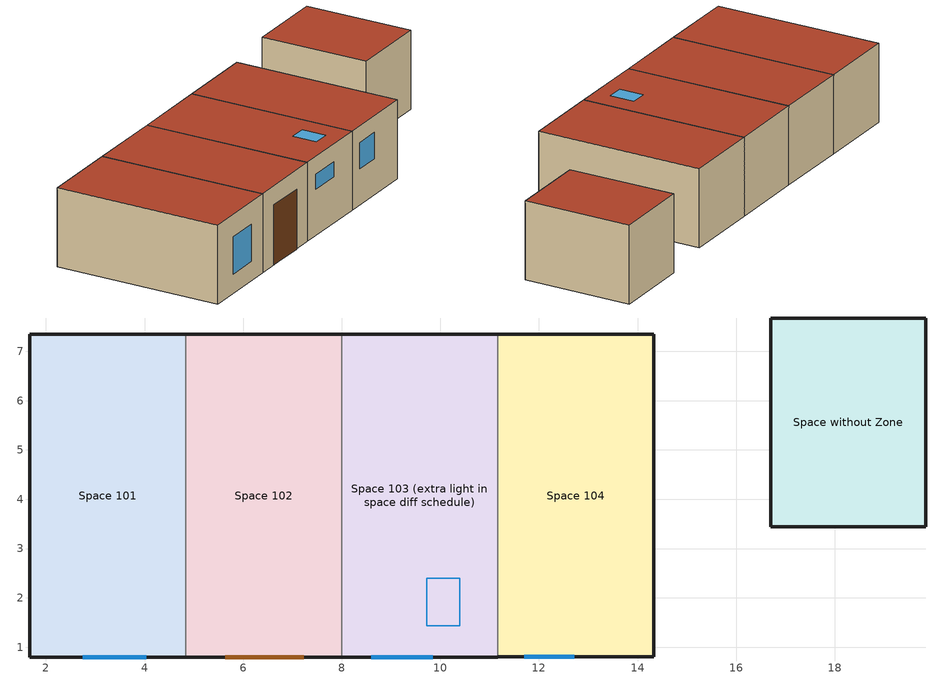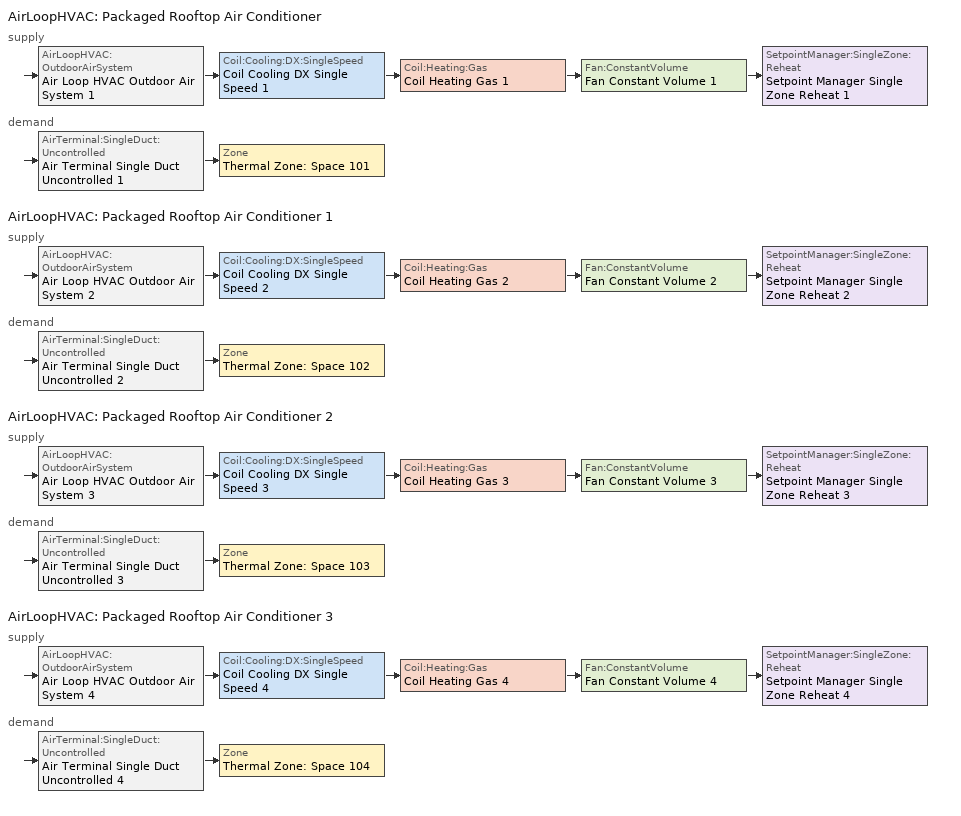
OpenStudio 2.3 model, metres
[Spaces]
Space 101
 floor ground: 4.83,7.35 4.83,0.8 1.67,0.8 1.67,7.35 z0
 wall outside: 4.83,7.35 1.67,7.35 1.67,0.8 4.83,0.8 z0:3.05
 wall to Space 102: 4.83,0.8 4.83,7.35 z0:3.05
 window (ASHRAE_90.1-2004_ExtWindow_ClimateZone 8): 2.75,0.8 4.04,0.8 z0.74:2.18
 roof outside: 4.83,0.8 4.83,7.35 1.67,7.35 1.67,0.8 z3.05
Space 102
 floor ground: 8,7.35 8,0.8 4.83,0.8 4.83,7.35 z0
 wall outside (Shared Material): 8,7.35 4.83,7.35 z0:3.05
 wall outside (Test_Air Gap): 4.83,0.8 8,0.8 z0:3.05
 wall to Space 103 (extra light in space diff schedule): 8,0.8 8,7.35 z0:3.05
 door: 5.63,0.8 7.23,0.8 z0:2.31
 roof outside: 8,0.8 8,7.35 4.83,7.35 4.83,0.8 z3.05
Space 103 (extra light in space diff schedule)
 floor ground: 11.16,7.35 11.16,0.8 8,0.8 8,7.35 z0
 wall outside (Test_No Insulation): 11.16,7.35 8,7.35 z0:3.05
 wall outside: 8,0.8 11.16,0.8 z0:3.05
 wall to Space 104: 11.16,0.8 11.16,7.35 z0:3.05
 window: 8.6,0.8 9.85,0.8 z1.78:2.37
 roof outside: 11.16,0.8 11.16,7.35 8,7.35 8,0.8 z3.05
 skylight: 10.39,1.44 10.39,2.4 9.72,2.4 9.72,1.44 z3.05
Space 104
 floor ground: 14.32,7.35 14.32,0.8 11.16,0.8 11.16,7.35 z0
 wall outside: 11.16,0.8 14.32,0.8 z0:3.05
 wall outside (ASHRAE_90.1-2004_ExtWall_SteelFrame_ClimateZone 1-4): 14.32,7.35 11.16,7.35 z0:3.05
 wall outside (ASHRAE_90.1-2004_ExtWall_Metal_ClimateZone 5): 14.32,0.8 14.32,7.35 z0:3.05
 window x3: 11.7,0.8 12.72,0.8 z1.39:2.41
 roof outside: 14.32,0.8 14.32,7.35 11.16,7.35 11.16,0.8 z3.05
Space without Zone
 floor ground: 19.84,7.68 19.84,3.44 16.7,3.44 16.7,7.68 z0
 wall outside: 16.7,3.44 19.84,3.44 19.84,7.68 16.7,7.68 16.7,3.44 z0:3.05
 roof outside: 19.84,3.44 19.84,7.68 16.7,7.68 16.7,3.44 z3.05
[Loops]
AirLoopHVAC 'Packaged Rooftop Air Conditioner'
 supply: AirLoopHVAC:OutdoorAirSystem 'Air Loop HVAC Outdoor Air System 1' > Coil:Cooling:DX:SingleSpeed 'Coil Cooling DX Single Speed 1' > Coil:Heating:Gas 'Coil Heating Gas 1' > Fan:ConstantVolume 'Fan Constant Volume 1' > SetpointManager:SingleZone:Reheat 'Setpoint Manager Single Zone Reheat 1'
 demand: AirTerminal:SingleDuct:Uncontrolled 'Air Terminal Single Duct Uncontrolled 1' > Zone 'Thermal Zone: Space 101'
AirLoopHVAC 'Packaged Rooftop Air Conditioner 1'
 supply: AirLoopHVAC:OutdoorAirSystem 'Air Loop HVAC Outdoor Air System 2' > Coil:Cooling:DX:SingleSpeed 'Coil Cooling DX Single Speed 2' > Coil:Heating:Gas 'Coil Heating Gas 2' > Fan:ConstantVolume 'Fan Constant Volume 2' > SetpointManager:SingleZone:Reheat 'Setpoint Manager Single Zone Reheat 2'
 demand: AirTerminal:SingleDuct:Uncontrolled 'Air Terminal Single Duct Uncontrolled 2' > Zone 'Thermal Zone: Space 102'
AirLoopHVAC 'Packaged Rooftop Air Conditioner 2'
 supply: AirLoopHVAC:OutdoorAirSystem 'Air Loop HVAC Outdoor Air System 3' > Coil:Cooling:DX:SingleSpeed 'Coil Cooling DX Single Speed 3' > Coil:Heating:Gas 'Coil Heating Gas 3' > Fan:ConstantVolume 'Fan Constant Volume 3' > SetpointManager:SingleZone:Reheat 'Setpoint Manager Single Zone Reheat 3'
 demand: AirTerminal:SingleDuct:Uncontrolled 'Air Terminal Single Duct Uncontrolled 3' > Zone 'Thermal Zone: Space 103'
AirLoopHVAC 'Packaged Rooftop Air Conditioner 3'
 supply: AirLoopHVAC:OutdoorAirSystem 'Air Loop HVAC Outdoor Air System 4' > Coil:Cooling:DX:SingleSpeed 'Coil Cooling DX Single Speed 4' > Coil:Heating:Gas 'Coil Heating Gas 4' > Fan:ConstantVolume 'Fan Constant Volume 4' > SetpointManager:SingleZone:Reheat 'Setpoint Manager Single Zone Reheat 4'
 demand: AirTerminal:SingleDuct:Uncontrolled 'Air Terminal Single Duct Uncontrolled 4' > Zone 'Thermal Zone: Space 104'
[Site]
Site 1: Latitude {deg}=39.74; Longitude {deg}=-105.18; Time Zone {hr}=-7; Elevation {m}=1829
[Building]
Large Hotel: North Axis {deg}=-0; Default Construction Set=ASHRAE_189.1-2009_ClimateZone 5 (l_htl) alt-res_ConstSet
[ClimateZones]
Climate Zone Institution Name 2=CEC; Climate Zone Document Name 2=California Climate Zone Descriptions; Climate Zone Document Year 2=1995
[Construction]
000_ExtSlabCarpet_4in_ClimateZone 1-8: MAT-CC05 4 HW CONCRETE, NoMass Test
000_Exterior Door: 000_F08 Metal surface, 000_I01 25mm insulation board
000_Exterior Window: 000_Clear 3mm, 000_Air 13mm, 000_Clear 3mm
000_Interior Ceiling: 000_M11 100mm lightweight concrete, 000_F05 Ceiling air space resistance, 000_F16 Acoustic tile
000_Interior Door; 000_Interior Partition: 000_G05 25mm wood
000_Interior Floor: 000_F16 Acoustic tile, 000_F05 Ceiling air space resistance, 000_M11 100mm lightweight concrete
000_Interior Wall: 000_G01a 19mm gypsum board, 000_F04 Wall air space resistance, 000_G01a 19mm gypsum board
000_Interior Window: 000_Clear 3mm
ASHRAE_189.1-2009_ExtRoof_IEAD_ClimateZone 2-5: Roof Membrane, Roof Insulation [21], Metal Decking
ASHRAE_189.1-2009_ExtWall_Mass_ClimateZone_alt-res 5: 1IN Stucco, 8IN Concrete HW, Wall Insulation [42], 1/2IN Gypsum
ASHRAE_189.1-2009_ExtWindow_ClimateZone_alt-res 4-5: Theoretical Glass [216]
ASHRAE_90.1-2004_ExtWall_Metal_ClimateZone 5: Metal Siding, Metal Building Semi-Cond Wall Insulation-1.24, 1/2IN Gypsum
ASHRAE_90.1-2004_ExtWall_SteelFrame_ClimateZone 1-4: Wood Siding, NoMass Test, 1/2IN Gypsum
ASHRAE_90.1-2004_ExtWindow_ClimateZone 8: Fixed Window 2.62/0.30/0.21
Test_Air Gap: 000_G01a 19mm gypsum board, Material Air Gap 1, 000_M01 100mm brick
Test_No Insulation: 000_M01 100mm brick, 8IN CONCRETE HW_RefBldg, 1/2IN Gypsum
Shared Material: 8IN Concrete HW, Wall Insulation [42], 1/2IN Gypsum
[DefaultConstructionSet]
ASHRAE_189.1-2009_ClimateZone 5 (l_htl) alt-res_ConstSet: Default Exterior Surface Constructions=ASHRAE_189.1-2009_ClimateZone 5 (l_htl) alt-res_Exterior_DefSurfCons; Default Interior Surface Constructions=000_Interior_DefSurfCons; Default Ground Contact Surface Constructions=000_Ground_DefSurfCons; Default Exterior SubSurface Constructions=ASHRAE_189.1-2009_ClimateZone 5 (l_htl) alt-res_Exterior_DefSubCons; Default Interior SubSurface Constructions=000_Interior_DefSubCons; Interior Partition Construction=000_Interior Partition
[DefaultSubSurfaceConstructions] Glass Door Construction=000_Exterior Window; Skylight Construction=000_Exterior Window; Tubular Daylight Dome Construction=000_Interior Window; Tubular Daylight Diffuser Construction=000_Interior Window
Name | Fixed Window Construction | Operable Window Construction | Door Construction
000_Interior_DefSubCons | 000_Interior Window | 000_Interior Window | 000_Interior Door
ASHRAE_189.1-2009_ClimateZone 5 (l_htl) alt-res_Exterior_DefSubCons | ASHRAE_189.1-2009_ExtWindow_ClimateZone_alt-res 4-5 | ASHRAE_189.1-2009_ExtWindow_ClimateZone_alt-res 4-5 | 000_Exterior Door
[DefaultSurfaceConstructions]
Name | Floor Construction | Wall Construction | Roof Ceiling Construction
000_Ground_DefSurfCons | 000_ExtSlabCarpet_4in_ClimateZone 1-8 | 000_ExtSlabCarpet_4in_ClimateZone 1-8 | 000_ExtSlabCarpet_4in_ClimateZone 1-8
000_Interior_DefSurfCons | 000_Interior Floor | 000_Interior Wall | 000_Interior Ceiling
ASHRAE_189.1-2009_ClimateZone 5 (l_htl) alt-res_Exterior_DefSurfCons | 000_ExtSlabCarpet_4in_ClimateZone 1-8 | ASHRAE_189.1-2009_ExtWall_Mass_ClimateZone_alt-res 5 | ASHRAE_189.1-2009_ExtRoof_IEAD_ClimateZone 2-5
[Material]
Name | Roughness | Thickness | Conductivity | Density | Specific Heat | Thermal Absorptance | Solar Absorptance | Visible Absorptance
000_F08 Metal surface | Smooth | 0.0008 | 45.28 | 7824 | 500
000_F16 Acoustic tile | MediumSmooth | 0.0191 | 0.06 | 368 | 590
000_G01a 19mm gypsum board | MediumSmooth | 0.019 | 0.16 | 800 | 1090
000_G05 25mm wood | MediumSmooth | 0.0254 | 0.15 | 608 | 1630
000_I01 25mm insulation board | MediumRough | 0.0254 | 0.03 | 43 | 1210
000_M01 100mm brick | MediumRough | 0.1016 | 0.89 | 1920 | 790
000_M11 100mm lightweight concrete | MediumRough | 0.1016 | 0.53 | 1280 | 840
1/2IN Gypsum | Smooth | 0.0127 | 0.16 | 784.9 | 830 | 0.9 | 0.92 | 0.92
1IN Stucco | Smooth | 0.0253 | 0.6918 | 1858 | 837 | 0.9 | 0.92 | 0.92
8IN CONCRETE HW_RefBldg | Rough | 0.2032 | 1.311 | 2240 | 836.8 | 0.9 | 0.7 | 0.7
8IN Concrete HW | MediumRough | 0.2033 | 1.7296 | 2243 | 837 | 0.9 | 0.65 | 0.65
MAT-CC05 4 HW CONCRETE | Rough | 0.1016 | 1.311 | 2240 | 836.8 | 0.9 | 0.7 | 0.7
Metal Building Semi-Cond Wall Insulation-1.24 | MediumRough | 0.0495495 | 0.049 | 265 | 836.8 | 0.9 | 0.7 | 0.7
Metal Decking | MediumSmooth | 0.0015 | 45.006 | 7680 | 418.4 | 0.9 | 0.7 | 0.3
Metal Siding | Smooth | 0.0015 | 44.96 | 7688.86 | 410 | 0.9 | 0.2 | 0.2
Roof Insulation [21] | MediumRough | 0.2105 | 0.049 | 265 | 836.8 | 0.9 | 0.7 | 0.7
Roof Membrane | VeryRough | 0.0095 | 0.16 | 1121.29 | 1460 | 0.9 | 0.7 | 0.7
Wall Insulation [42] | MediumRough | 0.0914 | 0.0432 | 91 | 837 | 0.9 | 0.5 | 0.5
Wood Siding | MediumSmooth | 0.01 | 0.11 | 544.62 | 1210 | 0.9 | 0.78 | 0.78
[Material:AirGap]
Name | Thermal Resistance | Thermal Resistance {m2-K/W}
000_F04 Wall air space resistance | 0.15
000_F05 Ceiling air space resistance | 0.18
Material Air Gap 1 |  | 0.35222
[Material:NoMass]
NoMass Test: Roughness=VeryRough; Thermal Resistance=0.880551; Thermal Absorptance=0.9; Solar Absorptance=0.7; Visible Absorptance=0.8
[WindowMaterial:Gas]
000_Air 13mm: Gas Type=Air; Thickness=0.0127
[WindowMaterial:Glazing] Optical Data Type=SpectralAverage; Thickness=0.003; Infrared Transmittance at Normal Incidence=0
Name | Solar Transmittance at Normal Incidence | Front Side Solar Reflectance at Normal Incidence | Back Side Solar Reflectance at Normal Incidence | Visible Transmittance at Normal Incidence | Front Side Visible Reflectance at Normal Incidence | Back Side Visible Reflectance at Normal Incidence | Front Side Infrared Hemispherical Emissivity | Back Side Infrared Hemispherical Emissivity | Conductivity | Dirt Correction Factor for Solar and Visible Transmittance | Solar Diffusing
000_Clear 3mm | 0.837 | 0.075 | 0.075 | 0.898 | 0.081 | 0.081 | 0.84 | 0.84 | 0.9
Theoretical Glass [216] | 0.3801 | 0.5699 | 0.5699 | 0.5079 | 0.4421 | 0.4421 | 0.9 | 0.9 | 0.0133 | 1 | No
[WindowMaterial:SimpleGlazingSystem]
Fixed Window 2.62/0.30/0.21: U-Factor=2.61188; Solar Heat Gain Coefficient=0.3; Visible Transmittance=0.21
[DefaultScheduleSet] People Activity Level Schedule=LargeHotel_Activity; Lighting Schedule=LargeHotel_Bldg_Light; Electric Equipment Schedule=LargeHotel_Bldg_Equip; Infiltration Schedule=LargeHotel_Infil_Quarter_On
Name | Number of People Schedule
LargeHotel_Banquet_Schedules; LargeHotel_Cafe_Schedules | LargeHotel_Bldg_Occ
LargeHotel_Lobby_Schedules | LargeHotel_Lobby_Occ
[DesignSpecification:OutdoorAir] Outdoor Air Method=Sum; Outdoor Air Flow per Person=0.0107645; Outdoor Air Flow per Floor Area=0; Outdoor Air Flow Rate=0; Outdoor Air Flow Air Changes per Hour=0
LargeHotel_Banquet_Outdoor_Air; LargeHotel_Cafe_Outdoor_Air; LargeHotel_Lobby_Outdoor_Air
[ElectricEquipment]
Name | Electric Equipment Definition | Space or SpaceType
ASHRAE_189.1-2009_ClimateZone 1-3_LargeHotel_Cafe_ElecInst | ASHRAE_189.1-2009_ClimateZone 1-3_LargeHotel_Cafe_ElecDef | MultipleLights one LPD one Load x5 multiplier Same Schedule
ASHRAE_189.1-2009_ClimateZone 1-3_LargeHotel_Lobby_ElecInst | ASHRAE_189.1-2009_ClimateZone 1-3_LargeHotel_Lobby_ElecDef | Single Light LPD
[ElectricEquipment:Definition] Design Level Calculation Method=Watts/Area; Design Level=0
Name | Watts per Space Floor Area
ASHRAE_189.1-2009_ClimateZone 1-3_LargeHotel_Cafe_ElecDef | 2.79862
ASHRAE_189.1-2009_ClimateZone 1-3_LargeHotel_Lobby_ElecDef | 4.09029
[Lights]
Name | Lights Definition | Space or SpaceType | Schedule | Multiplier
ASHRAE_189.1-2009_ClimateZone 1-3_LargeHotel_Banquet_LightsInst | ASHRAE_189.1-2009_ClimateZone 1-3_LargeHotel_Banquet_LightsDef | Multiple Lights Both LPD different schedules | LargeHotel_LaundryRoom_Gas
ASHRAE_189.1-2009_ClimateZone 1-3_LargeHotel_Cafe_LightsInst | ASHRAE_189.1-2009_ClimateZone 1-3_LargeHotel_Cafe_LightsDef | MultipleLights one LPD one Load x5 multiplier Same Schedule
Lights 1 | ASHRAE_189.1-2009_ClimateZone 1-3_LargeHotel_Mechanical_LightsDef | Multiple Lights Both LPD different schedules | LargeHotel_Bldg_Equip
Lights 3 | 100W light | MultipleLights one LPD one Load x5 multiplier Same Schedule |  | 5
Lights 4 | ASHRAE_189.1-2009_ClimateZone 1-3_LargeHotel_Kitchen_LightsDef | Single Light LPD
Lights 5 | ASHRAE_189.1-2009_ClimateZone 1-3_LargeHotel_Cafe_LightsDef | Space 103 (extra light in space diff schedule) | LargeHotel_LaundryRoom_Gas
instance missing schedule | ASHRAE_189.1-2009_ClimateZone 1-3_LargeHotel_Kitchen_LightsDef | Space with no Geometry Assigned to SpaceType with non
[Lights:Definition]
Name | Design Level Calculation Method | Lighting Level | Watts per Space Floor Area | Lighting Level {W}
ASHRAE_189.1-2009_ClimateZone 1-3_LargeHotel_Banquet_LightsDef; ASHRAE_189.1-2009_ClimateZone 1-3_LargeHotel_Cafe_LightsDef | Watts/Area | 0 | 12.5938
ASHRAE_189.1-2009_ClimateZone 1-3_LargeHotel_Kitchen_LightsDef | Watts/Area | 0 | 11.625
ASHRAE_189.1-2009_ClimateZone 1-3_LargeHotel_Mechanical_LightsDef | Watts/Area | 0 | 14.5313
100W light | LightingLevel |  |  | 100
[People]
Name | People Definition | Space or SpaceType
ASHRAE_189.1-2009_ClimateZone 1-3_LargeHotel_Banquet_PeopInst | LargeHotel_Banquet_PeopDef | Multiple Lights Both LPD different schedules
ASHRAE_189.1-2009_ClimateZone 1-3_LargeHotel_Cafe_PeopInst | LargeHotel_Cafe_PeopDef | MultipleLights one LPD one Load x5 multiplier Same Schedule
ASHRAE_189.1-2009_ClimateZone 1-3_LargeHotel_Lobby_PeopInst | LargeHotel_Lobby_PeopDef | Single Light LPD
[People:Definition] Number of People Calculation Method=People/Area; Number of People=0; Fraction Radiant=0.3
Name | People per Space Floor Area
LargeHotel_Banquet_PeopDef; LargeHotel_Cafe_PeopDef | 0.721182
LargeHotel_Lobby_PeopDef | 0.322917
[SpaceInfiltration:DesignFlowRate] Design Flow Rate Calculation Method=AirChanges/Hour; Design Flow Rate=0; Air Changes per Hour=0.16
Name | Space or SpaceType
ASHRAE_189.1-2009_ClimateZone 1-3_LargeHotel_Banquet_Infil | Multiple Lights Both LPD different schedules
ASHRAE_189.1-2009_ClimateZone 1-3_LargeHotel_Cafe_Infil | MultipleLights one LPD one Load x5 multiplier Same Schedule
ASHRAE_189.1-2009_ClimateZone 1-3_LargeHotel_Lobby_Infil | Single Light LPD
[SpaceType]
Name | Default Schedule Set | Design Specification Outdoor Air Object
Multiple Lights Both LPD different schedules | LargeHotel_Banquet_Schedules | LargeHotel_Banquet_Outdoor_Air
MultipleLights one LPD one Load x5 multiplier Same Schedule | LargeHotel_Cafe_Schedules | LargeHotel_Cafe_Outdoor_Air
Single Light LPD | LargeHotel_Lobby_Schedules | LargeHotel_Lobby_Outdoor_Air
[BuildingStory] Nominal Z Coordinate {m}=0; Nominal Floor to Floor Height {m}=3.048
Building Story 1; Building Story 2
[Space]
Name | Space Type | Building Story | Thermal Zone
Space 101 | Multiple Lights Both LPD different schedules | Building Story 1 | Thermal Zone: Space 101
Space 102 | MultipleLights one LPD one Load x5 multiplier Same Schedule | Building Story 1 | Thermal Zone: Space 102
Space 103 (extra light in space diff schedule) | Single Light LPD | Building Story 1 | Thermal Zone: Space 103
Space 104 | Multiple Lights Both LPD different schedules | Building Story 1 | Thermal Zone: Space 104
Space with no Geometry Assigned to SpaceType with non
Space without Zone |  | Building Story 2
[ThermalZone] Use Ideal Air Loads=No
Name | Multiplier
Thermal Zone: Space 101; Thermal Zone: Space 103; Thermal Zone: Space 102
Thermal Zone: Space 104 | 2
[Sizing:Zone] Zone Cooling Design Supply Air Temperature Input Method=SupplyAirTemperature; Zone Cooling Design Supply Air Temperature {C}=14; Zone Cooling Design Supply Air Temperature Difference {deltaC}=11.11; Zone Heating Design Supply Air Temperature Input Method=SupplyAirTemperature; Zone Heating Design Supply Air Temperature {C}=40; Zone Heating Design Supply Air Temperature Difference {deltaC}=11.11; Zone Cooling Design Supply Air Humidity Ratio {kg-H2O/kg-air}=0.0085; Zone Heating Design Supply Air Humidity Ratio {kg-H2O/kg-air}=0.008; Cooling Design Air Flow Method=DesignDay; Heating Design Air Flow Method=DesignDay; Account for Dedicated Outdoor Air System=No; Dedicated Outdoor Air System Control Strategy=NeutralSupplyAir; Dedicated Outdoor Air Low Setpoint Temperature for Design {C}=Autosize; Dedicated Outdoor Air High Setpoint Temperature for Design {C}=Autosize
Thermal Zone: Space 101; Thermal Zone: Space 104; Thermal Zone: Space 103; Thermal Zone: Space 102
[Zone equipment]
Thermal Zone: Space 101: Air Terminal Single Duct Uncontrolled 1
Thermal Zone: Space 104: Air Terminal Single Duct Uncontrolled 4
Thermal Zone: Space 103: Air Terminal Single Duct Uncontrolled 3
Thermal Zone: Space 102: Air Terminal Single Duct Uncontrolled 2
[AirLoopHVAC] Availability Schedule=Always On Discrete; Design Supply Air Flow Rate {m3/s}=AutoSize
Packaged Rooftop Air Conditioner; Packaged Rooftop Air Conditioner 1; Packaged Rooftop Air Conditioner 2; Packaged Rooftop Air Conditioner 3
[Sizing:System] Type of Load to Size On=Sensible; Design Outdoor Air Flow Rate {m3/s}=Autosize; Minimum System Air Flow Ratio=1; Preheat Design Temperature {C}=7; Preheat Design Humidity Ratio {kg-H2O/kg-Air}=0.008; Precool Design Temperature {C}=12.8; Precool Design Humidity Ratio {kg-H2O/kg-Air}=0.008; Central Cooling Design Supply Air Temperature {C}=12.8; Central Heating Design Supply Air Temperature {C}=40; Sizing Option=NonCoincident; 100% Outdoor Air in Cooling=Yes; 100% Outdoor Air in Heating=Yes; Central Cooling Design Supply Air Humidity Ratio {kg-H2O/kg-Air}=0.0085; Central Heating Design Supply Air Humidity Ratio {kg-H2O/kg-Air}=0.008; Cooling Design Air Flow Method=DesignDay; Cooling Design Air Flow Rate {m3/s}=0; Heating Design Air Flow Method=DesignDay; Heating Design Air Flow Rate {m3/s}=0; System Outdoor Air Method=ZoneSum; Zone Maximum Outdoor Air Fraction=1; Cooling Supply Air Flow Rate Per Floor Area {m3/s-m2}=0.00996765; Cooling Fraction of Autosized Cooling Supply Air Flow Rate=1; Cooling Supply Air Flow Rate Per Unit Cooling Capacity {m3/s-W}=3.94755e-05; Heating Supply Air Flow Rate Per Floor Area {m3/s-m2}=0.00996765; Heating Fraction of Autosized Heating Supply Air Flow Rate=1; Heating Fraction of Autosized Cooling Supply Air Flow Rate=1; Heating Supply Air Flow Rate Per Unit Heating Capacity {m3/s-W}=3.15882e-05; Cooling Design Capacity Method=CoolingDesignCapacity; Cooling Design Capacity {W}=autosize; Cooling Design Capacity Per Floor Area {W/m2}=234.7; Fraction of Autosized Cooling Design Capacity=1; Heating Design Capacity Method=HeatingDesignCapacity; Heating Design Capacity {W}=autosize; Heating Design Capacity Per Floor Area {W/m2}=157; Fraction of Autosized Heating Design Capacity=1; Central Cooling Capacity Control Method=OnOff
Packaged Rooftop Air Conditioner; Packaged Rooftop Air Conditioner 1; Packaged Rooftop Air Conditioner 2; Packaged Rooftop Air Conditioner 3
[Fan:ConstantVolume] Availability Schedule=Always On Discrete; Pressure Rise {Pa}=500; Maximum Flow Rate {m3/s}=AutoSize
Fan Constant Volume 1; Fan Constant Volume 2; Fan Constant Volume 3; Fan Constant Volume 4
[Coil:Heating:Gas] Availability Schedule=Always On Discrete; Gas Burner Efficiency=0.8; Nominal Capacity {W}=AutoSize; Parasitic Electric Load {W}=0; Parasitic Gas Load {W}=0
Coil Heating Gas 1; Coil Heating Gas 2; Coil Heating Gas 3; Coil Heating Gas 4
[Coil:Cooling:DX:SingleSpeed] Availability Schedule=Always On Discrete; Rated Total Cooling Capacity {W}=autosize; Rated Sensible Heat Ratio=autosize; Rated COP {W/W}=3; Rated Air Flow Rate {m3/s}=autosize; Rated Evaporator Fan Power Per Volume Flow Rate {W/(m3/s)}=773.3; Condenser Type=AirCooled; Evaporative Condenser Effectiveness=0; Evaporative Condenser Air Flow Rate {m3/s}=Autosize; Evaporative Condenser Pump Rated Power Consumption {W}=Autosize; Crankcase Heater Capacity {W}=0; Maximum Outdoor Dry-Bulb Temperature for Crankcase Heater Operation {C}=0; Basin Heater Capacity {W/K}=0; Basin Heater Setpoint Temperature {C}=10
Name | Total Cooling Capacity Function of Temperature Curve | Total Cooling Capacity Function of Flow Fraction Curve | Energy Input Ratio Function of Temperature Curve | Energy Input Ratio Function of Flow Fraction Curve | Part Load Fraction Correlation Curve
Coil Cooling DX Single Speed 1 | Curve Biquadratic 1 | Curve Quadratic 1 | Curve Biquadratic 2 | Curve Quadratic 2 | Curve Quadratic 3
Coil Cooling DX Single Speed 2 | Curve Biquadratic 3 | Curve Quadratic 4 | Curve Biquadratic 4 | Curve Quadratic 5 | Curve Quadratic 6
Coil Cooling DX Single Speed 3 | Curve Biquadratic 5 | Curve Quadratic 7 | Curve Biquadratic 6 | Curve Quadratic 8 | Curve Quadratic 9
Coil Cooling DX Single Speed 4 | Curve Biquadratic 7 | Curve Quadratic 10 | Curve Biquadratic 8 | Curve Quadratic 11 | Curve Quadratic 12
[SetpointManager:SingleZone:Reheat] Minimum Supply Air Temperature {C}=-99; Maximum Supply Air Temperature {C}=99
Name | Control Zone
Setpoint Manager Single Zone Reheat 1 | Thermal Zone: Space 101
Setpoint Manager Single Zone Reheat 2 | Thermal Zone: Space 102
Setpoint Manager Single Zone Reheat 3 | Thermal Zone: Space 103
Setpoint Manager Single Zone Reheat 4 | Thermal Zone: Space 104
[Controller:OutdoorAir] Minimum Outdoor Air Flow Rate {m3/s}=0; Maximum Outdoor Air Flow Rate {m3/s}=Autosize; Economizer Control Type=NoEconomizer; Economizer Control Action Type=ModulateFlow; Economizer Maximum Limit Dry-Bulb Temperature {C}=28; Economizer Maximum Limit Enthalpy {J/kg}=64000; Economizer Minimum Limit Dry-Bulb Temperature {C}=-100; Lockout Type=NoLockout; Minimum Limit Type=FixedMinimum; High Humidity Control=No; Heat Recovery Bypass Control Type=BypassWhenWithinEconomizerLimits
Name | Controller Mechanical Ventilation
Controller Outdoor Air 1 | Controller Mechanical Ventilation 1
Controller Outdoor Air 2 | Controller Mechanical Ventilation 2
Controller Outdoor Air 3 | Controller Mechanical Ventilation 3
Controller Outdoor Air 4 | Controller Mechanical Ventilation 4
[Controller:MechanicalVentilation] Availability Schedule=Always On Discrete; System Outdoor Air Method=ZoneSum
Controller Mechanical Ventilation 1; Controller Mechanical Ventilation 2; Controller Mechanical Ventilation 3; Controller Mechanical Ventilation 4
[AirLoopHVAC:OutdoorAirSystem]
Name | Controller
Air Loop HVAC Outdoor Air System 1 | Controller Outdoor Air 1
Air Loop HVAC Outdoor Air System 2 | Controller Outdoor Air 2
Air Loop HVAC Outdoor Air System 3 | Controller Outdoor Air 3
Air Loop HVAC Outdoor Air System 4 | Controller Outdoor Air 4
[AirTerminal:SingleDuct:Uncontrolled] Availability Schedule=Always On Discrete; Maximum Air Flow Rate {m3/s}=AutoSize
Air Terminal Single Duct Uncontrolled 1; Air Terminal Single Duct Uncontrolled 2; Air Terminal Single Duct Uncontrolled 3; Air Terminal Single Duct Uncontrolled 4
[Schedule:Constant]
Always On Discrete: Value=1
[Schedule:Ruleset]
Name | Default Day Schedule | Summer Design Day Schedule | Winter Design Day Schedule
LargeHotel_Bldg_Occ | LargeHotel_Bldg_Occ Default Schedule | LargeHotel_Bldg_Occ Summer Design Day | LargeHotel_Bldg_Occ Winter Design Day
LargeHotel_Infil_Quarter_On | LargeHotel_Infil_Quarter_On Default Schedule | LargeHotel_Infil_Quarter_On Summer Design Day | LargeHotel_Infil_Quarter_On Winter Design Day
LargeHotel_LaundryRoom_Gas | LargeHotel_LaundryRoom_Gas Default Schedule | LargeHotel_LaundryRoom_Gas Summer Design Day | LargeHotel_LaundryRoom_Gas Winter Design Day
LargeHotel_Bldg_Equip | LargeHotel_Bldg_Equip Default Schedule | LargeHotel_Bldg_Equip Summer Design Day | LargeHotel_Bldg_Equip Winter Design Day
LargeHotel_Activity | LargeHotel_Activity Default Schedule | LargeHotel_Activity Summer Design Day | LargeHotel_Activity Winter Design Day
LargeHotel_Lobby_Occ | LargeHotel_Lobby_Occ Default Schedule | LargeHotel_Lobby_Occ Summer Design Day | LargeHotel_Lobby_Occ Winter Design Day
LargeHotel_Bldg_Light | LargeHotel_Bldg_Light Default Schedule | LargeHotel_Bldg_Light Summer Design Day | LargeHotel_Bldg_Light Winter Design Day
[Schedule:Day]
LargeHotel_Bldg_Occ Default Schedule; LargeHotel_Bldg_Occ Winter Design Day; LargeHotel_Infil_Quarter_On Default Schedule; LargeHotel_LaundryRoom_Gas Default Schedule; LargeHotel_LaundryRoom_Gas Winter Design Day; LargeHotel_Bldg_Equip Default Schedule; LargeHotel_Bldg_Equip Winter Design Day; LargeHotel_Activity Default Schedule; LargeHotel_Lobby_Occ Default Schedule; LargeHotel_Lobby_Occ Winter Design Day; LargeHotel_Bldg_Light Default Schedule; LargeHotel_Bldg_Light Winter Design Day: 24, 0, 0
LargeHotel_Bldg_Occ Rule 3 Day Schedule: 6, 0, 0.9, 7, 0, 0.7, 9, 0, 0.4, 15, 0, 0.2, 16, 0, 0.3, 19, 0, 0.5, 21, 0, 0.7, 22, 0, 0.8, 24, 0, 0.9
LargeHotel_Bldg_Occ Summer Design Day; LargeHotel_LaundryRoom_Gas Summer Design Day; LargeHotel_Bldg_Equip Summer Design Day; LargeHotel_Lobby_Occ Summer Design Day; LargeHotel_Bldg_Light Summer Design Day: 24, 0, 1
LargeHotel_Bldg_Occ Rule 2 Day Schedule: 6, 0, 0.9, 7, 0, 0.7, 9, 0, 0.5, 17, 0, 0.3, 18, 0, 0.5, 21, 0, 0.6, 24, 0, 0.7
LargeHotel_Bldg_Occ Rule 1 Day Schedule: 8, 0, 0.7, 11, 0, 0.5, 13, 0, 0.3, 16, 0, 0.2, 17, 0, 0.3, 19, 0, 0.4, 21, 0, 0.6, 24, 0, 0.8
LargeHotel_Infil_Quarter_On Rule 1 Day Schedule; LargeHotel_Infil_Quarter_On Winter Design Day; LargeHotel_Infil_Quarter_On Summer Design Day: 24, 0, 0.25
LargeHotel_LaundryRoom_Gas Rule 1 Day Schedule: 9, 0, 0, 17, 0, 1, 24, 0, 0
LargeHotel_Bldg_Equip Rule 3 Day Schedule: 1, 0, 0.3, 2, 0, 0.25, 5, 0, 0.2, 6, 0, 0.3, 7, 0, 0.5, 8, 0, 0.6, 10, 0, 0.5, 18, 0, 0.35, 19, 0, 0.7, 20, 0, 0.9, 21, 0, 0.95, 22, 0, 0.9, 23, 0, 0.7, 24, 0, 0.4
LargeHotel_Bldg_Equip Rule 2 Day Schedule: 2, 0, 0.3, 6, 0, 0.2, 8, 0, 0.4, 10, 0, 0.5, 11, 0, 0.4, 18, 0, 0.35, 19, 0, 0.7, 22, 0, 0.8, 23, 0, 0.7, 24, 0, 0.4
LargeHotel_Bldg_Equip Rule 1 Day Schedule: 2, 0, 0.4, 6, 0, 0.3, 7, 0, 0.4, 9, 0, 0.5, 13, 0, 0.4, 18, 0, 0.3, 19, 0, 0.6, 20, 0, 0.8, 21, 0, 0.9, 22, 0, 0.7, 23, 0, 0.6, 24, 0, 0.4
LargeHotel_Activity Rule 1 Day Schedule; LargeHotel_Activity Winter Design Day; LargeHotel_Activity Summer Design Day: 24, 0, 120
LargeHotel_Lobby_Occ Rule 2 Day Schedule: 5, 0, 0.1, 6, 0, 0.3, 10, 0, 0.7, 16, 0, 0.2, 18, 0, 0.4, 22, 0, 0.2, 24, 0, 0.1
LargeHotel_Lobby_Occ Rule 1 Day Schedule: 6, 0, 0.1, 7, 0, 0.3, 10, 0, 0.7, 22, 0, 0.2, 24, 0, 0.1
LargeHotel_Bldg_Light Rule 3 Day Schedule: 1, 0, 0.2, 2, 0, 0.15, 5, 0, 0.1, 6, 0, 0.2, 7, 0, 0.4, 8, 0, 0.5, 10, 0, 0.4, 18, 0, 0.25, 19, 0, 0.6, 20, 0, 0.8, 21, 0, 0.9, 22, 0, 0.8, 23, 0, 0.6, 24, 0, 0.3
LargeHotel_Bldg_Light Rule 2 Day Schedule: 2, 0, 0.2, 6, 0, 0.1, 8, 0, 0.3, 10, 0, 0.4, 11, 0, 0.3, 18, 0, 0.25, 19, 0, 0.6, 22, 0, 0.7, 23, 0, 0.6, 24, 0, 0.3
LargeHotel_Bldg_Light Rule 1 Day Schedule: 2, 0, 0.3, 6, 0, 0.2, 7, 0, 0.3, 9, 0, 0.4, 13, 0, 0.3, 18, 0, 0.2, 19, 0, 0.5, 20, 0, 0.7, 21, 0, 0.8, 22, 0, 0.6, 23, 0, 0.5, 24, 0, 0.3
[Schedule:Rule] Date Specification Type=DateRange; Start Month=1; Start Day=1; End Month=12; End Day=31
Name | Schedule Ruleset | Rule Order | Day Schedule | Apply Sunday | Apply Monday | Apply Tuesday | Apply Wednesday | Apply Thursday | Apply Friday | Apply Saturday
LargeHotel_Bldg_Occ Rule 3 | LargeHotel_Bldg_Occ | 2 | LargeHotel_Bldg_Occ Rule 3 Day Schedule | No | Yes | Yes | Yes | Yes | Yes | No
LargeHotel_Bldg_Occ Rule 2 | LargeHotel_Bldg_Occ | 1 | LargeHotel_Bldg_Occ Rule 2 Day Schedule | No | No | No | No | No | No | Yes
LargeHotel_Bldg_Occ Rule 1 | LargeHotel_Bldg_Occ | 0 | LargeHotel_Bldg_Occ Rule 1 Day Schedule | Yes | No | No | No | No | No | No
LargeHotel_Infil_Quarter_On Rule 1 | LargeHotel_Infil_Quarter_On | 0 | LargeHotel_Infil_Quarter_On Rule 1 Day Schedule | Yes | Yes | Yes | Yes | Yes | Yes | Yes
LargeHotel_LaundryRoom_Gas Rule 1 | LargeHotel_LaundryRoom_Gas | 0 | LargeHotel_LaundryRoom_Gas Rule 1 Day Schedule | Yes | Yes | Yes | Yes | Yes | Yes | Yes
LargeHotel_Bldg_Equip Rule 3 | LargeHotel_Bldg_Equip | 2 | LargeHotel_Bldg_Equip Rule 3 Day Schedule | No | Yes | Yes | Yes | Yes | Yes | No
LargeHotel_Bldg_Equip Rule 2 | LargeHotel_Bldg_Equip | 1 | LargeHotel_Bldg_Equip Rule 2 Day Schedule | No | No | No | No | No | No | Yes
LargeHotel_Bldg_Equip Rule 1 | LargeHotel_Bldg_Equip | 0 | LargeHotel_Bldg_Equip Rule 1 Day Schedule | Yes | No | No | No | No | No | No
LargeHotel_Activity Rule 1 | LargeHotel_Activity | 0 | LargeHotel_Activity Rule 1 Day Schedule | Yes | Yes | Yes | Yes | Yes | Yes | Yes
LargeHotel_Lobby_Occ Rule 2 | LargeHotel_Lobby_Occ | 1 | LargeHotel_Lobby_Occ Rule 2 Day Schedule | No | Yes | Yes | Yes | Yes | Yes | No
LargeHotel_Lobby_Occ Rule 1 | LargeHotel_Lobby_Occ | 0 | LargeHotel_Lobby_Occ Rule 1 Day Schedule | Yes | No | No | No | No | No | Yes
LargeHotel_Bldg_Light Rule 3 | LargeHotel_Bldg_Light | 2 | LargeHotel_Bldg_Light Rule 3 Day Schedule | No | Yes | Yes | Yes | Yes | Yes | No
LargeHotel_Bldg_Light Rule 2 | LargeHotel_Bldg_Light | 1 | LargeHotel_Bldg_Light Rule 2 Day Schedule | No | No | No | No | No | No | Yes
LargeHotel_Bldg_Light Rule 1 | LargeHotel_Bldg_Light | 0 | LargeHotel_Bldg_Light Rule 1 Day Schedule | Yes | No | No | No | No | No | No
[Curve:Biquadratic] Minimum Value of x=17; Maximum Value of x=22; Minimum Value of y=13; Maximum Value of y=46
Name | Coefficient1 Constant | Coefficient2 x | Coefficient3 x**2 | Coefficient4 y | Coefficient5 y**2 | Coefficient6 x*y
Curve Biquadratic 1; Curve Biquadratic 3; Curve Biquadratic 5; Curve Biquadratic 7 | 0.942588 | 0.00954335 | 0.00068377 | -0.0110427 | 5.249e-06 | -9.72e-06
Curve Biquadratic 2; Curve Biquadratic 4; Curve Biquadratic 6; Curve Biquadratic 8 | 0.342414 | 0.034885 | -0.0006237 | 0.00497722 | 0.000437951 | -0.000728028
[Curve:Quadratic]
Name | Coefficient1 Constant | Coefficient2 x | Coefficient3 x**2 | Minimum Value of x | Maximum Value of x
Curve Quadratic 1; Curve Quadratic 4; Curve Quadratic 7; Curve Quadratic 10 | 0.8 | 0.2 | 0 | 0.5 | 1.5
Curve Quadratic 2; Curve Quadratic 5; Curve Quadratic 8; Curve Quadratic 11 | 1.1552 | -0.1808 | 0.0256 | 0.5 | 1.5
Curve Quadratic 3; Curve Quadratic 6; Curve Quadratic 9; Curve Quadratic 12 | 0.85 | 0.15 | 0 | 0 | 1
